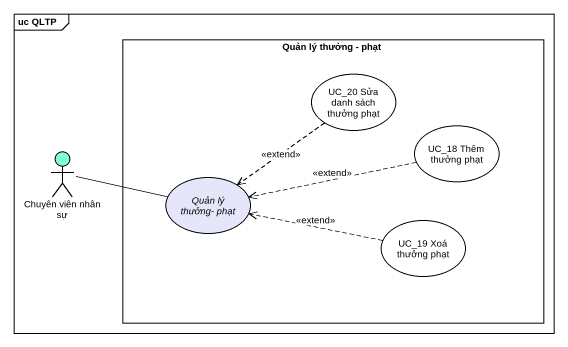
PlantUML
@startuml
mainframe uc QLTP
rectangle "Quản lý thưởng - phạt" as Quản_lý_thưởng_phạt {
  usecase "UC_20 Sửa danh sách thưởng phạt" as UC_20_Sửa_danh_sách_thưởng
  usecase "UC_18 Thêm thưởng phạt" as UC_18_Thêm_thưởng_phạt
  usecase "Quản lý thưởng- phạt" as Quản_lý_thưởng_phạt_2 #E6E6FA
  usecase "UC_19 Xoá thưởng phạt" as UC_19_Xoá_thưởng_phạt
}
actor "Chuyên viên nhân sự" as Chuyên_viên_nhân_sự #7FFFD4
UC_20_Sửa_danh_sách_thưởng ..> Quản_lý_thưởng_phạt_2 : <<extend>>
Chuyên_viên_nhân_sự -right- Quản_lý_thưởng_phạt_2
UC_18_Thêm_thưởng_phạt .left.> Quản_lý_thưởng_phạt_2 : <<extend>>
UC_19_Xoá_thưởng_phạt .left.> Quản_lý_thưởng_phạt_2 : <<extend>>
@enduml
